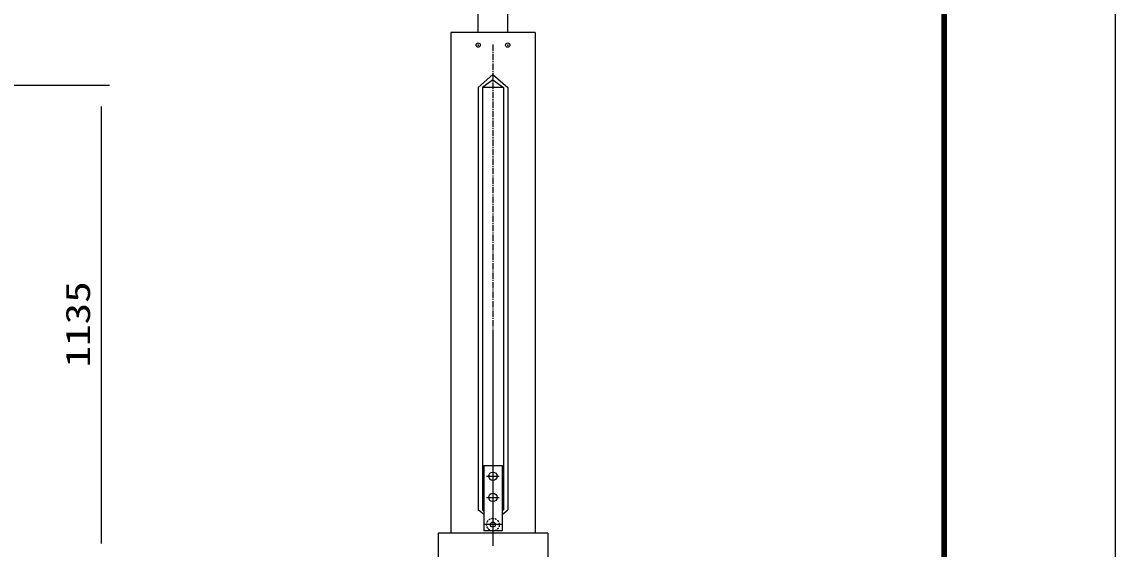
# Model space of a CAD drawing. Units: millimetres, scale not verified. Extents: x -5940 to 5940, y -4200 to 4200.
# Drawn here: x 3354 to 5940, y -225 to 1023 of the extents above; entities that cross this region are included whole.
import ezdxf
from ezdxf.enums import TextEntityAlignment as Align

# ---------------------------------------------------------------- set-up
doc = ezdxf.new("R2010")
doc.units = ezdxf.units.MM
doc.header["$LTSCALE"] = 20
doc.header["$PDMODE"] = 32
doc.header["$PDSIZE"] = 10
doc.linetypes.add('USER1', pattern=[0.375, 0.25, -0.125])
doc.linetypes.add('USER3', pattern=[1.125, 0.75, -0.125, 0.125, -0.125])
for name, color, linetype, lineweight in [('0-0_WAKU', 7, 'Continuous', 25), ('0-1_0', 7, 'Continuous', 25), ('0-2_1', 7, 'Continuous', 25)]:
    doc.layers.add(name, color=color, linetype=linetype, lineweight=lineweight)
doc.layers.add('0-5_DEFPOINTS', color=7, linetype='Continuous')
doc.styles.add('ＭＳ ゴシック', font='')
doc.styles.get('ＭＳ ゴシック').set_extended_font_data('MS Gothic')

msp = doc.modelspace()

# ---------------------------------------------------------------- linework, layer by layer
at = {"layer": '0-0_WAKU', "color": 3}
msp.add_lwpolyline([(-5940, 4200), (5940, 4200), (5940, -4200), (-5940, -4200)], close=True, dxfattribs=at)
at = {"layer": '0-0_WAKU'}
for points in [[(-5540, 3950), (5540, 3950), (5540, -3950), (-5540, -3950)], [(-5537.5, 3947.5), (5537.5, 3947.5), (5537.5, -3947.5), (-5537.5, -3947.5)], [(-5535, 3945), (5535, 3945), (5535, -3945), (-5535, -3945)], [(-5532.5, 3942.5), (5532.5, 3942.5), (5532.5, -3942.5), (-5532.5, -3942.5)], [(-5530, 3940), (5530, 3940), (5530, -3940), (-5530, -3940)]]:
    msp.add_lwpolyline(points, close=True, dxfattribs=at)
at = {"layer": '0-1_0', "color": 1}
for p, q in [((4433.55, 998.49), (4433.55, 1228.3)), ((4503.55, 998.49), (4503.55, 1228.3)), ((2433.24, 873.49), (3561.88, 873.49))]:
    msp.add_line(p, q, dxfattribs=at)
at = {"layer": '0-1_0', "color": 2}
msp.add_line((3541.88, 823.49), (3541.88, -211.51), dxfattribs=at)
at = {"layer": '0-1_0'}
for p, q in [((4446.55, -26.51), (4490.55, -26.51)), ((4453.55, -51.98), (4483.55, -51.98)), ((4453.55, -101.98), (4483.55, -101.98))]:
    msp.add_line(p, q, dxfattribs=at)
at = {"layer": '0-1_0', "color": 4}
for centre, radius in [((4468.55, -51.98), 10), ((4468.55, -101.98), 10), ((4468.55, -166.51), 6)]:
    msp.add_circle(centre, radius, dxfattribs=at)
at = {"layer": '0-1_0', "color": 4, "linetype": 'USER1'}
msp.add_circle((4468.55, -166.51), 15, dxfattribs=at)
at = {"layer": '0-2_1'}
for p, q in [((4568.55, 998.49), (4368.55, 998.49)), ((4368.55, 998.49), (4368.55, -186.51)), ((4568.55, 998.49), (4568.55, -186.51)), ((4468.55, 898.49), (4433.55, 868.49)), ((4468.55, 886.29), (4443.55, 868.49)), ((4468.55, 898.49), (4503.55, 868.49)), ((4433.55, 868.49), (4433.55, -131.51)), ((4443.55, 868.49), (4443.55, -131.51)), ((4493.55, 868.49), (4443.55, 868.49)), ((4503.55, 868.49), (4503.55, -131.51)), ((4446.55, -26.51), (4446.55, -181.51)), ((4446.55, -142.65), (4433.55, -131.5)), ((4446.55, -142.65), (4433.55, -131.5)), ((4443.55, -131.51), (4446.55, -133.64)), ((4443.55, -131.51), (4446.55, -133.64)), ((4446.55, -131.51), (4443.55, -131.51)), ((4490.55, -142.65), (4503.55, -131.5)), ((4490.55, -142.65), (4503.55, -131.5)), ((4493.55, -131.51), (4490.55, -133.64)), ((4493.55, -131.51), (4490.55, -131.51)), ((4493.55, -131.51), (4490.55, -133.64)), ((4490.55, -166.51), (4446.55, -166.51)), ((4338.55, -186.51), (4338.55, -261.51)), ((4598.55, -186.51), (4338.55, -186.51)), ((4598.55, -186.51), (4598.55, -261.51))]:
    msp.add_line(p, q, dxfattribs=at)
at = {"layer": '0-2_1', "color": 4, "linetype": 'USER3'}
for p in [(4468.55, 970.2), (4468.55, 285.74)]:
    msp.add_line(p, (4468.55, -216.85), dxfattribs=at)
at = {"layer": '0-2_1'}
for points in [[(4468.55, 886.29), (4493.55, 868.49), (4493.55, -131.51)], [(4490.55, -26.51), (4490.55, -181.51), (4446.55, -181.51)]]:
    msp.add_lwpolyline(points, dxfattribs=at)
at = {"layer": '0-5_DEFPOINTS'}
for p in [(4433.55, 968.49), (4503.55, 968.49)]:
    msp.add_point(p, dxfattribs=at)

# ---------------------------------------------------------------- texts
at = {"layer": '0-1_0', "color": 3, "style": 'ＭＳ ゴシック', "width": 1.3}
msp.add_text('1135', height=57.77, rotation=90, dxfattribs=at).set_placement((3532.98, 205.21), align=Align.BOTTOM_LEFT)

doc.saveas('drawing.dxf')
